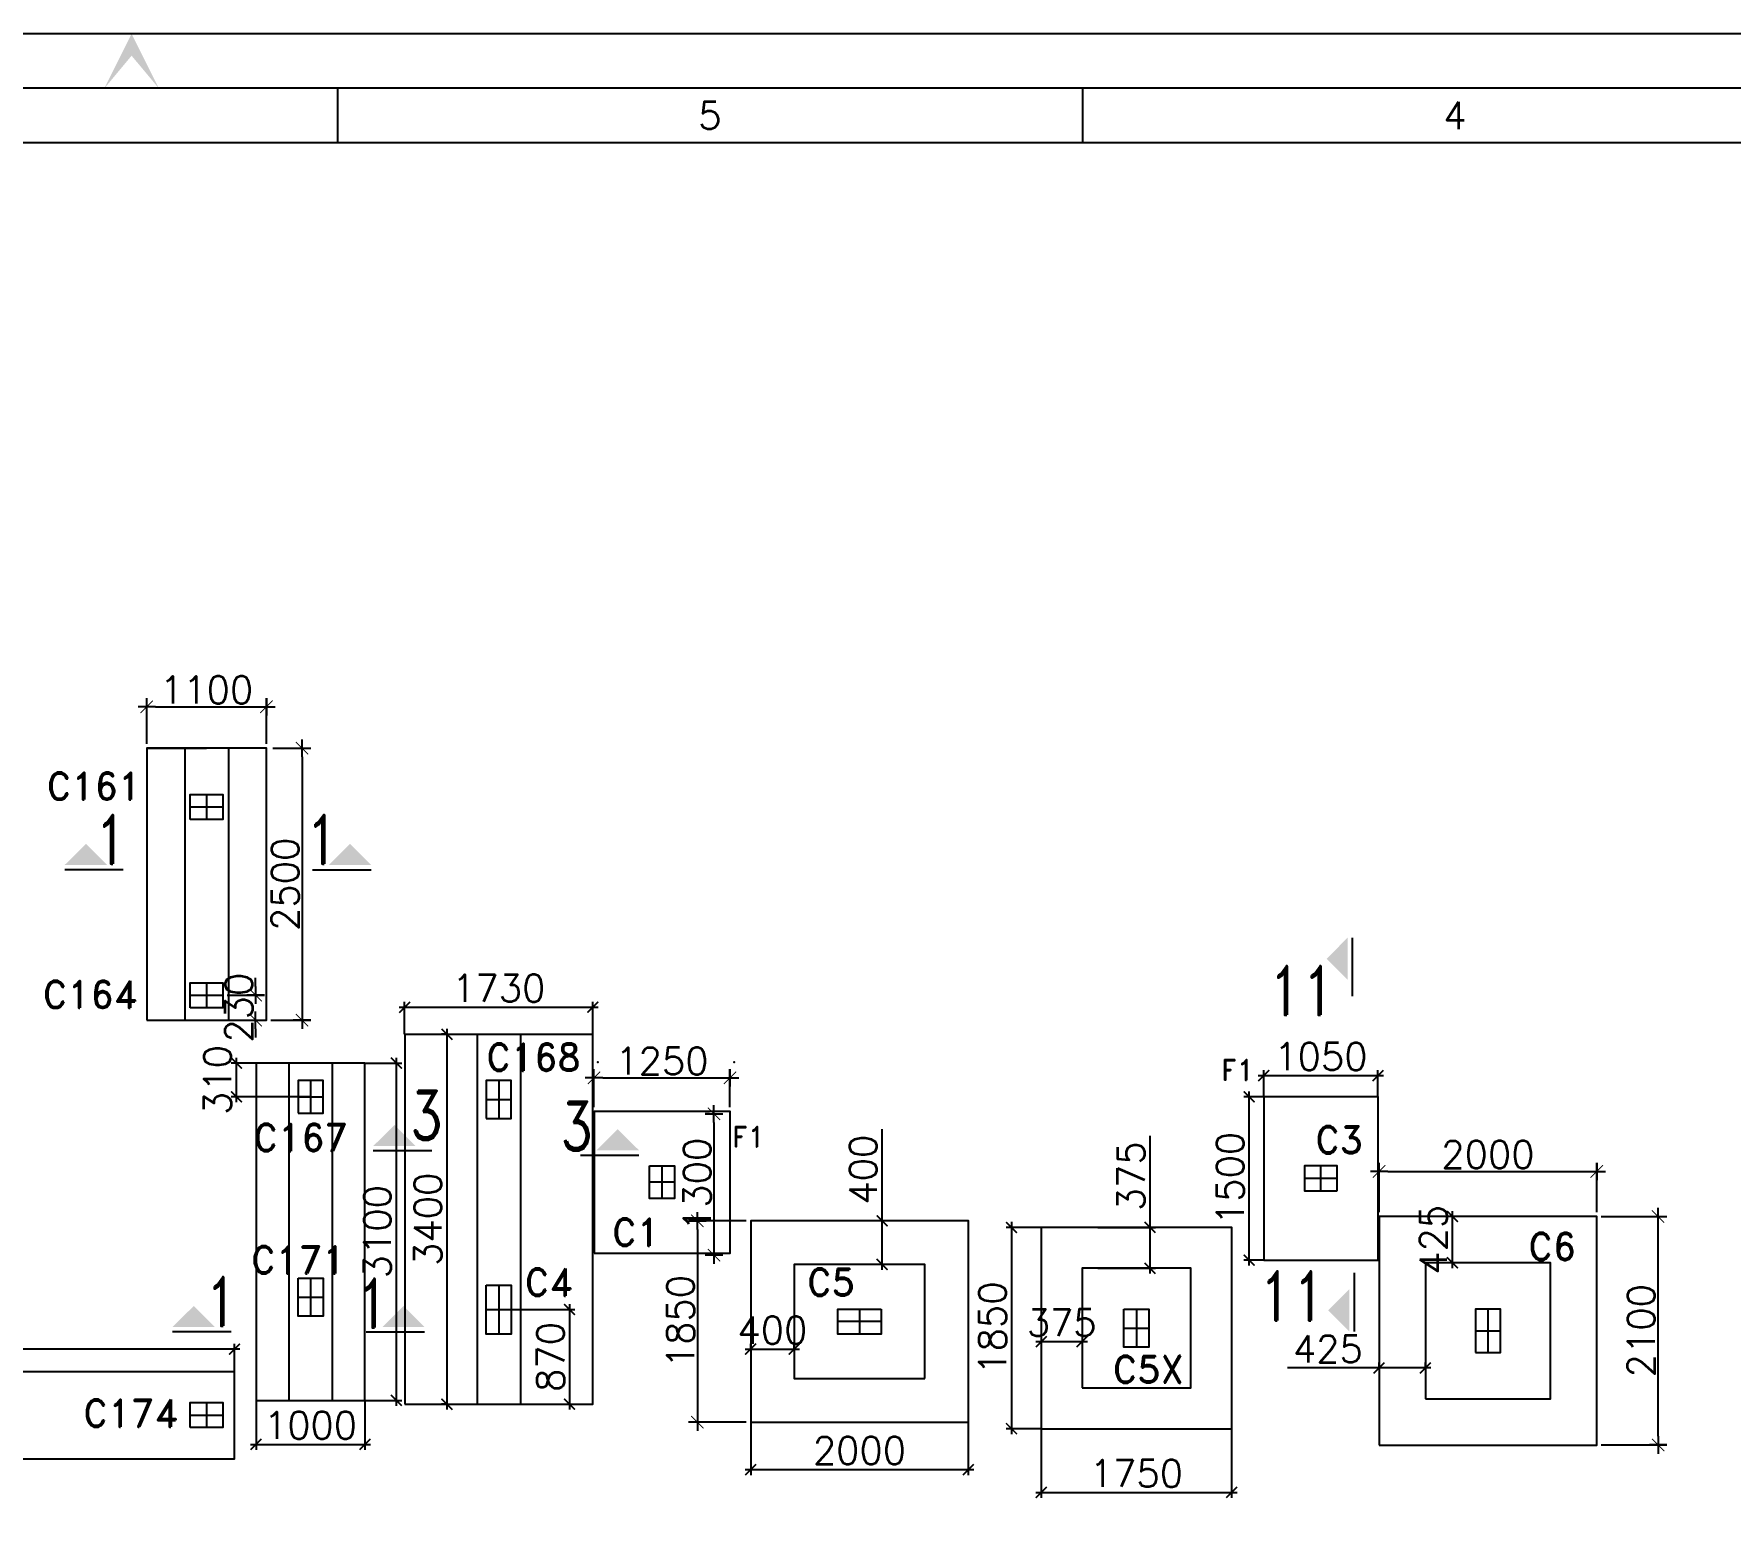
# Model space of a CAD drawing. Extents: x -135417 to 231627, y -456934 to -124458.
# Drawn here: x 48264 to 63851, y -350479 to -336937 of the extents above; entities that cross this region are included whole.
import ezdxf
from ezdxf.enums import TextEntityAlignment as Align

# ---------------------------------------------------------------- set-up
doc = ezdxf.new("R2010")
doc.units = 0
doc.header["$LTSCALE"] = 1000
doc.header["$MEASUREMENT"] = 0
doc.layers.get('0').update_dxf_attribs({"linetype": 'CONTINUOUS'})
doc.layers.get('DEFPOINTS').update_dxf_attribs({"linetype": 'CONTINUOUS'})
for name, color, linetype in [('BEAM', 4, 'CONTINUOUS'), ('COLU-1', 3, 'CONTINUOUS'), ('CON', 2, 'CONTINUOUS'), ('DIM', 9, 'CONTINUOUS'), ('ECPL', 5, 'CONTINUOUS'), ('FOOT', 4, 'CONTINUOUS'), ('PNA', 5, 'CONTINUOUS'), ('SECT', 6, 'CONTINUOUS'), ('TXT1', 2, 'CONTINUOUS')]:
    doc.layers.add(name, color=color, linetype=linetype)
doc.styles.add('DIM-ARIAL', font='ARIAL.TTF', dxfattribs={"width": 0.75})
doc.styles.add('ROMAND', font='romand.shx')
doc.styles.add('ROMANS', font='r.shx', dxfattribs={"height": 250})
doc.dimstyles.new('INT', dxfattribs={"dimtxt": 200, "dimasz": 80, "dimexe": 80, "dimexo": 40, "dimgap": 30, "dimtad": 1, "dimdec": 0, "dimzin": 0, "dimtxsty": 'ROMANS', "dimblk": 'DIMTICK', "dimblk1": 'DIMTICK', "dimblk2": 'DIMTICK', "dimsah": 1, "dimcen": -0.25, "dimclrd": 7, "dimclre": 7, "dimclrt": 4, "dimazin": 3, "dimtfac": 1, "dimtdec": 0, "dimtix": 1, "dimtofl": 0, "dimtmove": 0, "dimatfit": 3, "dimtolj": 1, "dimtzin": 0})
doc.dimstyles.new('NEW', dxfattribs={"dimtxt": 250, "dimasz": 100, "dimexe": 50, "dimexo": 0.03, "dimgap": 50, "dimtad": 1, "dimdec": 0, "dimrnd": 1e-05, "dimzin": 0, "dimtxsty": 'ROMANS', "dimblk": 'ARCHTICK', "dimblk1": 'ARCHTICK', "dimblk2": 'ARCHTICK', "dimsah": 1, "dimcen": 0, "dimdle": 50, "dimclrd": 7, "dimclre": 7, "dimclrt": 4, "dimazin": 3, "dimtfac": 1, "dimtdec": 0, "dimtofl": 0, "dimtmove": 0, "dimatfit": 3, "dimtolj": 1, "dimtzin": 0})

# ---------------------------------------------------------------- blocks, each defined once
blk = doc.blocks.new('FOLDER')
at = {"layer": 'PNA'}
for points in [[(-1250, 2500), (0, 0), (0, 1000)], [(1250, 2500), (0, 0), (0, 1000)]]:
    blk.add_solid(points, dxfattribs=at)
blk = doc.blocks.new('AMHSNA1')
at = {"flags": 128}
blk.add_lwpolyline([(-1016.57, 212.91), (-175.1, 212.91), (-175.1, 807.25), (-1016.57, 807.25)], close=True, dxfattribs=at)
at = {"layer": 'ECPL'}
for p, q in [((-527.38, 802.25), (-527.38, 797.25)), ((-458.92, 802.25), (-458.92, 797.25))]:
    blk.add_line(p, q, dxfattribs=at)
at = {"layer": 'ECPL', "color": 1}
for points in [[(-1011.57, 217.92), (-180.1, 217.92), (-180.1, 802.25), (-1011.57, 802.25)], [(-1006.57, 222.92), (-185.1, 222.92), (-185.1, 797.25), (-1006.57, 797.25)]]:
    blk.add_lwpolyline(points, close=True, dxfattribs=at)
at = {"layer": 'ECPL', "xscale": -0.002001131732215182, "yscale": 0.002001131732215182, "zscale": 0.002001131732215182, "rotation": 180}
blk.add_blockref('FOLDER', (-546.31, 807.25), dxfattribs=at)
at = {"layer": 'ECPL', "style": 'ROMANS'}
for s, p in [('5', (-493.16, 799.75)), ('4', (-424.7, 799.75))]:
    blk.add_text(s, height=2.5, dxfattribs=at).set_placement(p, align=Align.MIDDLE)
blk = doc.blocks.new('DIMTICK')
for p, q in [((-1, 0), (1, 0)), ((0, 1), (0, -1))]:
    blk.add_line(p, q)
at = {"color": 2, "const_width": 0.1}
blk.add_lwpolyline([(0.71, 0.71), (-0.71, -0.71)], dxfattribs=at)
blk = doc.blocks.new('*D173')
at = {"color": 7, "linetype": 'BYBLOCK'}
for p, q in [((54474, -346863), (54434, -346863)), ((54514, -346943), (54514, -348083)), ((54474, -348163), (54434, -348163))]:
    blk.add_line(p, q, dxfattribs=at)
at = {"layer": 'DEFPOINTS', "color": 0, "linetype": 'BYBLOCK'}
for p in [(54514, -346863), (54514, -348163), (54514, -348163)]:
    blk.add_point(p, dxfattribs=at)
at = {"color": 7, "linetype": 'BYBLOCK', "xscale": 80, "yscale": 80, "zscale": 80}
for p, rotation in [((54514, -346863), 90), ((54514, -348163), 270)]:
    blk.add_blockref('DIMTICK', p, dxfattribs=dict(at, rotation=rotation))
at = {"color": 4, "linetype": 'BYBLOCK', "insert": (54359, -347513), "char_height": 250, "attachment_point": 5, "rotation": 90, "style": 'ROMANS'}
blk.add_mtext('\\A1;1300', dxfattribs=at)
blk = doc.blocks.new('*D172')
at = {"color": 7, "linetype": 'BYBLOCK'}
for p, q in [((54811, -347848), (54281, -347848)), ((54361, -347928), (54361, -349618)), ((54811, -349698), (54281, -349698))]:
    blk.add_line(p, q, dxfattribs=at)
at = {"layer": 'DEFPOINTS', "color": 0, "linetype": 'BYBLOCK'}
for p in [(54851, -347848), (54361, -349698), (54851, -349698)]:
    blk.add_point(p, dxfattribs=at)
at = {"color": 7, "linetype": 'BYBLOCK', "xscale": 80, "yscale": 80, "zscale": 80}
for p, rotation in [((54361, -347848), 90), ((54361, -349698), 270)]:
    blk.add_blockref('DIMTICK', p, dxfattribs=dict(at, rotation=rotation))
at = {"color": 4, "linetype": 'BYBLOCK', "insert": (54206, -348773), "char_height": 250, "attachment_point": 5, "rotation": 90, "style": 'ROMANS'}
blk.add_mtext('\\A1;1850', dxfattribs=at)
blk = doc.blocks.new('*D166')
at = {"color": 7, "linetype": 'BYBLOCK'}
for p, q in [((53411, -346803), (53411, -346453)), ((54661, -346803), (54661, -346453)), ((53491, -346533), (54581, -346533))]:
    blk.add_line(p, q, dxfattribs=at)
at = {"layer": 'DEFPOINTS', "color": 0, "linetype": 'BYBLOCK'}
for p in [(54661, -346533), (53411, -346843), (54661, -346843)]:
    blk.add_point(p, dxfattribs=at)
at = {"color": 7, "linetype": 'BYBLOCK', "xscale": 80, "yscale": 80, "zscale": 80, "rotation": 180}
blk.add_blockref('DIMTICK', (53411, -346533), dxfattribs=at)
at = {"color": 7, "linetype": 'BYBLOCK', "xscale": 80, "yscale": 80, "zscale": 80}
blk.add_blockref('DIMTICK', (54661, -346533), dxfattribs=at)
at = {"color": 4, "linetype": 'BYBLOCK', "insert": (54036, -346378), "char_height": 250, "attachment_point": 5, "style": 'ROMANS'}
blk.add_mtext('\\A1;1250', dxfattribs=at)
blk = doc.blocks.new('*D176')
at = {"color": 7, "linetype": 'BYBLOCK'}
for p, q in [((62666, -347808), (63270, -347808)), ((63190, -349828), (63190, -347888)), ((62666, -349908), (63270, -349908))]:
    blk.add_line(p, q, dxfattribs=at)
at = {"layer": 'DEFPOINTS', "color": 0, "linetype": 'BYBLOCK'}
for p in [(62626, -347808), (63190, -347808), (62626, -349908)]:
    blk.add_point(p, dxfattribs=at)
at = {"color": 7, "linetype": 'BYBLOCK', "xscale": 80, "yscale": 80, "zscale": 80}
for p, rotation in [((63190, -347808), 90), ((63190, -349908), 270)]:
    blk.add_blockref('DIMTICK', p, dxfattribs=dict(at, rotation=rotation))
at = {"color": 4, "linetype": 'BYBLOCK', "insert": (63035, -348858), "char_height": 250, "attachment_point": 5, "rotation": 90, "style": 'ROMANS'}
blk.add_mtext('\\A1;2100', dxfattribs=at)
blk = doc.blocks.new('*D184')
at = {"color": 7, "linetype": 'BYBLOCK'}
for p, q in [((60626, -347768), (60626, -347313)), ((60706, -347393), (62546, -347393)), ((62626, -347768), (62626, -347313))]:
    blk.add_line(p, q, dxfattribs=at)
at = {"layer": 'DEFPOINTS', "color": 0, "linetype": 'BYBLOCK'}
for p in [(62626, -347393), (60626, -347808), (62626, -347808)]:
    blk.add_point(p, dxfattribs=at)
at = {"color": 7, "linetype": 'BYBLOCK', "xscale": 80, "yscale": 80, "zscale": 80, "rotation": 180}
blk.add_blockref('DIMTICK', (60626, -347393), dxfattribs=at)
at = {"color": 7, "linetype": 'BYBLOCK', "xscale": 80, "yscale": 80, "zscale": 80}
blk.add_blockref('DIMTICK', (62626, -347393), dxfattribs=at)
at = {"color": 4, "linetype": 'BYBLOCK', "insert": (61626, -347238), "char_height": 250, "attachment_point": 5, "style": 'ROMANS'}
blk.add_mtext('\\A1;2000', dxfattribs=at)
blk = doc.blocks.new('_ARCHTICK')
at = {"color": 0, "linetype": 'BYBLOCK', "const_width": 0.15}
blk.add_lwpolyline([(-0.5, -0.5), (0.5, 0.5)], dxfattribs=at)
blk = doc.blocks.new('*D165')
at = {"linetype": 'BYBLOCK'}
for p, q in [((49301, -343503), (49851, -343503)), ((50401, -343503), (49852, -343503))]:
    blk.add_line(p, q, dxfattribs=at)
at = {"layer": 'DEFPOINTS', "color": 0, "linetype": 'BYBLOCK'}
for p in [(49301, -343503), (50401, -343503), (50401, -343503)]:
    blk.add_point(p, dxfattribs=at)
at = {"linetype": 'BYBLOCK', "xscale": 0.05, "yscale": 0.05, "zscale": 0.05, "rotation": 180}
blk.add_blockref('_ARCHTICK', (49301, -343503), dxfattribs=at)
at = {"linetype": 'BYBLOCK', "xscale": 0.05, "yscale": 0.05, "zscale": 0.05}
blk.add_blockref('_ARCHTICK', (50401, -343503), dxfattribs=at)
at = {"color": 53, "linetype": 'BYBLOCK', "insert": (49851, -343503), "char_height": 0.17, "attachment_point": 5, "style": 'DIM-ARIAL'}
blk.add_mtext('\\A1;1100.000', dxfattribs=at)
blk = doc.blocks.new('*D164')
at = {"color": 7, "linetype": 'BYBLOCK'}
for p, q in [((49301, -343463), (49301, -343042)), ((50401, -343463), (50401, -343042)), ((49381, -343122), (50321, -343122))]:
    blk.add_line(p, q, dxfattribs=at)
at = {"layer": 'DEFPOINTS', "color": 0, "linetype": 'BYBLOCK'}
for p in [(50401, -343122), (49301, -343503), (50401, -343503)]:
    blk.add_point(p, dxfattribs=at)
at = {"color": 7, "linetype": 'BYBLOCK', "xscale": 80, "yscale": 80, "zscale": 80, "rotation": 180}
blk.add_blockref('DIMTICK', (49301, -343122), dxfattribs=at)
at = {"color": 7, "linetype": 'BYBLOCK', "xscale": 80, "yscale": 80, "zscale": 80}
blk.add_blockref('DIMTICK', (50401, -343122), dxfattribs=at)
at = {"color": 4, "linetype": 'BYBLOCK', "insert": (49851, -342967), "char_height": 250, "attachment_point": 5, "style": 'ROMANS'}
blk.add_mtext('\\A1;1100', dxfattribs=at)
blk = doc.blocks.new('*D163')
at = {"color": 7, "linetype": 'BYBLOCK'}
for p, q in [((50460, -343503), (50808, -343503)), ((50728, -343583), (50728, -345923)), ((50441, -346003), (50808, -346003))]:
    blk.add_line(p, q, dxfattribs=at)
at = {"layer": 'DEFPOINTS', "color": 0, "linetype": 'BYBLOCK'}
for p in [(50420, -343503), (50401, -346003), (50728, -346003)]:
    blk.add_point(p, dxfattribs=at)
at = {"color": 7, "linetype": 'BYBLOCK', "xscale": 80, "yscale": 80, "zscale": 80}
for p, rotation in [((50728, -343503), 90), ((50728, -346003), 270)]:
    blk.add_blockref('DIMTICK', p, dxfattribs=dict(at, rotation=rotation))
at = {"color": 4, "linetype": 'BYBLOCK', "insert": (50573, -344753), "char_height": 250, "attachment_point": 5, "rotation": 90, "style": 'ROMANS'}
blk.add_mtext('\\A1;2500', dxfattribs=at)
blk = doc.blocks.new('*D162')
at = {"color": 7, "linetype": 'BYBLOCK'}
for p, q in [((50302, -345693), (50302, -345613)), ((50041, -345773), (50382, -345773)), ((50041, -346003), (50382, -346003)), ((50302, -346083), (50302, -346163))]:
    blk.add_line(p, q, dxfattribs=at)
at = {"layer": 'DEFPOINTS', "color": 0, "linetype": 'BYBLOCK'}
for p in [(50001, -345773), (50001, -346003), (50302, -346003)]:
    blk.add_point(p, dxfattribs=at)
at = {"color": 7, "linetype": 'BYBLOCK', "xscale": 80, "yscale": 80, "zscale": 80}
for p, rotation in [((50302, -345773), 270), ((50302, -346003), 90)]:
    blk.add_blockref('DIMTICK', p, dxfattribs=dict(at, rotation=rotation))
at = {"color": 4, "linetype": 'BYBLOCK', "insert": (50147, -345888), "char_height": 250, "attachment_point": 5, "rotation": 90, "style": 'ROMANS'}
blk.add_mtext('\\A1;230', dxfattribs=at)
blk = doc.blocks.new('*D147')
at = {"color": 7, "linetype": 'BYBLOCK'}
for p, q in [((50306, -349498), (50306, -349952)), ((51306, -349498), (51306, -349952)), ((50256, -349902), (51356, -349902))]:
    blk.add_line(p, q, dxfattribs=at)
at = {"layer": 'DEFPOINTS', "color": 0, "linetype": 'BYBLOCK'}
for p in [(50306, -349498), (51306, -349498), (51306, -349902)]:
    blk.add_point(p, dxfattribs=at)
at = {"color": 7, "linetype": 'BYBLOCK', "xscale": 100, "yscale": 100, "zscale": 100, "rotation": 180}
blk.add_blockref('_ARCHTICK', (50306, -349902), dxfattribs=at)
at = {"color": 7, "linetype": 'BYBLOCK', "xscale": 100, "yscale": 100, "zscale": 100}
blk.add_blockref('_ARCHTICK', (51306, -349902), dxfattribs=at)
at = {"color": 4, "linetype": 'BYBLOCK', "insert": (50806, -349727), "char_height": 250, "attachment_point": 5, "style": 'ROMANS'}
blk.add_mtext('\\A1;1000', dxfattribs=at)
blk = doc.blocks.new('*D160')
at = {"color": 7, "linetype": 'BYBLOCK'}
for p, q in [((51306, -346398), (51645, -346398)), ((51595, -349548), (51595, -346348)), ((51306, -349498), (51645, -349498))]:
    blk.add_line(p, q, dxfattribs=at)
at = {"layer": 'DEFPOINTS', "color": 0, "linetype": 'BYBLOCK'}
for p in [(51306, -346398), (51595, -346398), (51306, -349498)]:
    blk.add_point(p, dxfattribs=at)
at = {"color": 7, "linetype": 'BYBLOCK', "xscale": 100, "yscale": 100, "zscale": 100}
for p, rotation in [((51595, -346398), 90), ((51595, -349498), 270)]:
    blk.add_blockref('_ARCHTICK', p, dxfattribs=dict(at, rotation=rotation))
at = {"color": 4, "linetype": 'BYBLOCK', "insert": (51420, -347948), "char_height": 250, "attachment_point": 5, "rotation": 90, "style": 'ROMANS'}
blk.add_mtext('\\A1;3100', dxfattribs=at)
blk = doc.blocks.new('*D116')
at = {"color": 7, "linetype": 'BYBLOCK'}
for p, q in [((43608, -349234), (43608, -348978)), ((50108, -349234), (50108, -348978)), ((50158, -349028), (43558, -349028))]:
    blk.add_line(p, q, dxfattribs=at)
at = {"layer": 'DEFPOINTS', "color": 0, "linetype": 'BYBLOCK'}
for p in [(43608, -349028), (43608, -349234), (50108, -349234)]:
    blk.add_point(p, dxfattribs=at)
at = {"color": 7, "linetype": 'BYBLOCK', "xscale": 100, "yscale": 100, "zscale": 100, "rotation": 180}
blk.add_blockref('_ARCHTICK', (43608, -349028), dxfattribs=at)
at = {"color": 7, "linetype": 'BYBLOCK', "xscale": 100, "yscale": 100, "zscale": 100}
blk.add_blockref('_ARCHTICK', (50108, -349028), dxfattribs=at)
at = {"color": 4, "linetype": 'BYBLOCK', "insert": (46858, -348853), "char_height": 250, "attachment_point": 5, "style": 'ROMANS'}
blk.add_mtext('\\A1;6500', dxfattribs=at)
blk = doc.blocks.new('*D161')
at = {"color": 7, "linetype": 'BYBLOCK'}
for p, q in [((50806, -346398), (50076, -346398)), ((50126, -346758), (50126, -346348)), ((50806, -346708), (50076, -346708))]:
    blk.add_line(p, q, dxfattribs=at)
at = {"layer": 'DEFPOINTS', "color": 0, "linetype": 'BYBLOCK'}
for p in [(50126, -346398), (50806, -346398), (50806, -346708)]:
    blk.add_point(p, dxfattribs=at)
at = {"color": 7, "linetype": 'BYBLOCK', "xscale": 100, "yscale": 100, "zscale": 100}
for p, rotation in [((50126, -346398), 90), ((50126, -346708), 270)]:
    blk.add_blockref('_ARCHTICK', p, dxfattribs=dict(at, rotation=rotation))
at = {"color": 4, "linetype": 'BYBLOCK', "insert": (49951, -346553), "char_height": 250, "attachment_point": 5, "rotation": 90, "style": 'ROMANS'}
blk.add_mtext('\\A1;310', dxfattribs=at)
blk = doc.blocks.new('*D169')
at = {"color": 7, "linetype": 'BYBLOCK'}
for p, q in [((51671, -346133), (51671, -345834)), ((53401, -346133), (53401, -345834)), ((51621, -345884), (53451, -345884))]:
    blk.add_line(p, q, dxfattribs=at)
at = {"layer": 'DEFPOINTS', "color": 0, "linetype": 'BYBLOCK'}
for p in [(53401, -345884), (51671, -346133), (53401, -346133)]:
    blk.add_point(p, dxfattribs=at)
at = {"color": 7, "linetype": 'BYBLOCK', "xscale": 100, "yscale": 100, "zscale": 100, "rotation": 180}
blk.add_blockref('_ARCHTICK', (51671, -345884), dxfattribs=at)
at = {"color": 7, "linetype": 'BYBLOCK', "xscale": 100, "yscale": 100, "zscale": 100}
blk.add_blockref('_ARCHTICK', (53401, -345884), dxfattribs=at)
at = {"color": 4, "linetype": 'BYBLOCK', "insert": (52536, -345709), "char_height": 250, "attachment_point": 5, "style": 'ROMANS'}
blk.add_mtext('\\A1;1730', dxfattribs=at)
blk = doc.blocks.new('*D168')
at = {"color": 7, "linetype": 'BYBLOCK'}
for p, q in [((52060, -346133), (52010, -346133)), ((52060, -346083), (52060, -349583)), ((52060, -349533), (52010, -349533))]:
    blk.add_line(p, q, dxfattribs=at)
at = {"layer": 'DEFPOINTS', "color": 0, "linetype": 'BYBLOCK'}
for p in [(52060, -346133), (52060, -349533), (52060, -349533)]:
    blk.add_point(p, dxfattribs=at)
at = {"color": 7, "linetype": 'BYBLOCK', "xscale": 100, "yscale": 100, "zscale": 100}
for p, rotation in [((52060, -346133), 90), ((52060, -349533), 270)]:
    blk.add_blockref('_ARCHTICK', p, dxfattribs=dict(at, rotation=rotation))
at = {"color": 4, "linetype": 'BYBLOCK', "insert": (51885, -347833), "char_height": 250, "attachment_point": 5, "rotation": 90, "style": 'ROMANS'}
blk.add_mtext('\\A1;3400', dxfattribs=at)
blk = doc.blocks.new('*D167')
at = {"color": 7, "linetype": 'BYBLOCK'}
for p, q in [((52651, -348663), (53236, -348663)), ((53186, -348613), (53186, -349583)), ((52651, -349533), (53236, -349533))]:
    blk.add_line(p, q, dxfattribs=at)
at = {"layer": 'DEFPOINTS', "color": 0, "linetype": 'BYBLOCK'}
for p in [(52651, -348663), (52651, -349533), (53186, -349533)]:
    blk.add_point(p, dxfattribs=at)
at = {"color": 7, "linetype": 'BYBLOCK', "xscale": 100, "yscale": 100, "zscale": 100}
for p, rotation in [((53186, -348663), 90), ((53186, -349533), 270)]:
    blk.add_blockref('_ARCHTICK', p, dxfattribs=dict(at, rotation=rotation))
at = {"color": 4, "linetype": 'BYBLOCK', "insert": (53011, -349098), "char_height": 250, "attachment_point": 5, "rotation": 90, "style": 'ROMANS'}
blk.add_mtext('\\A1;870', dxfattribs=at)
blk = doc.blocks.new('*D188')
at = {"color": 7, "linetype": 'BYBLOCK'}
for p, q in [((58521, -347908), (58521, -347065)), ((58042, -347908), (58571, -347908)), ((58521, -348333), (58521, -347908)), ((58042, -348283), (58571, -348283))]:
    blk.add_line(p, q, dxfattribs=at)
at = {"layer": 'DEFPOINTS', "color": 0, "linetype": 'BYBLOCK'}
for p in [(58042, -347908), (58042, -348283), (58521, -348283)]:
    blk.add_point(p, dxfattribs=at)
at = {"color": 7, "linetype": 'BYBLOCK', "xscale": 100, "yscale": 100, "zscale": 100}
for p, rotation in [((58521, -347908), 90), ((58521, -348283), 270)]:
    blk.add_blockref('_ARCHTICK', p, dxfattribs=dict(at, rotation=rotation))
at = {"color": 4, "linetype": 'BYBLOCK', "insert": (58346, -347437), "char_height": 250, "attachment_point": 5, "rotation": 90, "style": 'ROMANS'}
blk.add_mtext('\\A1;375', dxfattribs=at)
blk = doc.blocks.new('*D187')
at = {"color": 7, "linetype": 'BYBLOCK'}
for p, q in [((57521, -348833), (57521, -349008)), ((57896, -348833), (57896, -349008)), ((57471, -348958), (57946, -348958))]:
    blk.add_line(p, q, dxfattribs=at)
at = {"layer": 'DEFPOINTS', "color": 0, "linetype": 'BYBLOCK'}
for p in [(57521, -348833), (57896, -348833), (57896, -348958)]:
    blk.add_point(p, dxfattribs=at)
at = {"color": 7, "linetype": 'BYBLOCK', "xscale": 100, "yscale": 100, "zscale": 100, "rotation": 180}
blk.add_blockref('_ARCHTICK', (57521, -348958), dxfattribs=at)
at = {"color": 7, "linetype": 'BYBLOCK', "xscale": 100, "yscale": 100, "zscale": 100}
blk.add_blockref('_ARCHTICK', (57896, -348958), dxfattribs=at)
at = {"color": 4, "linetype": 'BYBLOCK', "insert": (57709, -348783), "char_height": 250, "attachment_point": 5, "style": 'ROMANS'}
blk.add_mtext('\\A1;375', dxfattribs=at)
blk = doc.blocks.new('*D175')
at = {"color": 7, "linetype": 'BYBLOCK'}
for p, q in [((57521, -349758), (57521, -350394)), ((59271, -349758), (59271, -350394)), ((57471, -350344), (59321, -350344))]:
    blk.add_line(p, q, dxfattribs=at)
at = {"layer": 'DEFPOINTS', "color": 0, "linetype": 'BYBLOCK'}
for p in [(57521, -349758), (59271, -349758), (59271, -350344)]:
    blk.add_point(p, dxfattribs=at)
at = {"color": 7, "linetype": 'BYBLOCK', "xscale": 100, "yscale": 100, "zscale": 100, "rotation": 180}
blk.add_blockref('_ARCHTICK', (57521, -350344), dxfattribs=at)
at = {"color": 7, "linetype": 'BYBLOCK', "xscale": 100, "yscale": 100, "zscale": 100}
blk.add_blockref('_ARCHTICK', (59271, -350344), dxfattribs=at)
at = {"color": 4, "linetype": 'BYBLOCK', "insert": (58396, -350169), "char_height": 250, "attachment_point": 5, "style": 'ROMANS'}
blk.add_mtext('\\A1;1750', dxfattribs=at)
blk = doc.blocks.new('*D186')
at = {"color": 7, "linetype": 'BYBLOCK'}
for p, q in [((57248, -347858), (57248, -349808)), ((57521, -347908), (57198, -347908)), ((57521, -349758), (57198, -349758))]:
    blk.add_line(p, q, dxfattribs=at)
at = {"layer": 'DEFPOINTS', "color": 0, "linetype": 'BYBLOCK'}
for p in [(57521, -347908), (57248, -349758), (57521, -349758)]:
    blk.add_point(p, dxfattribs=at)
at = {"color": 7, "linetype": 'BYBLOCK', "xscale": 100, "yscale": 100, "zscale": 100}
for p, rotation in [((57248, -347908), 90), ((57248, -349758), 270)]:
    blk.add_blockref('_ARCHTICK', p, dxfattribs=dict(at, rotation=rotation))
at = {"color": 4, "linetype": 'BYBLOCK', "insert": (57073, -348833), "char_height": 250, "attachment_point": 5, "rotation": 90, "style": 'ROMANS'}
blk.add_mtext('\\A1;1850', dxfattribs=at)
blk = doc.blocks.new('*D114')
at = {"color": 7, "linetype": 'BYBLOCK'}
for p, q in [((54851, -349698), (54851, -350184)), ((56851, -349698), (56851, -350184)), ((54801, -350134), (56901, -350134))]:
    blk.add_line(p, q, dxfattribs=at)
at = {"layer": 'DEFPOINTS', "color": 0, "linetype": 'BYBLOCK'}
for p in [(54851, -349698), (56851, -349698), (56851, -350134)]:
    blk.add_point(p, dxfattribs=at)
at = {"color": 7, "linetype": 'BYBLOCK', "xscale": 100, "yscale": 100, "zscale": 100, "rotation": 180}
blk.add_blockref('_ARCHTICK', (54851, -350134), dxfattribs=at)
at = {"color": 7, "linetype": 'BYBLOCK', "xscale": 100, "yscale": 100, "zscale": 100}
blk.add_blockref('_ARCHTICK', (56851, -350134), dxfattribs=at)
at = {"color": 4, "linetype": 'BYBLOCK', "insert": (55851, -349959), "char_height": 250, "attachment_point": 5, "style": 'ROMANS'}
blk.add_mtext('\\A1;2000', dxfattribs=at)
blk = doc.blocks.new('*D171')
at = {"color": 7, "linetype": 'BYBLOCK'}
for p, q in [((56059, -347848), (56059, -347005)), ((56109, -347848), (56009, -347848)), ((56059, -348298), (56059, -347848)), ((56109, -348248), (56009, -348248))]:
    blk.add_line(p, q, dxfattribs=at)
at = {"layer": 'DEFPOINTS', "color": 0, "linetype": 'BYBLOCK'}
for p in [(56109, -347848), (56059, -348248), (56109, -348248)]:
    blk.add_point(p, dxfattribs=at)
at = {"color": 7, "linetype": 'BYBLOCK', "xscale": 100, "yscale": 100, "zscale": 100}
for p, rotation in [((56059, -347848), 90), ((56059, -348248), 270)]:
    blk.add_blockref('_ARCHTICK', p, dxfattribs=dict(at, rotation=rotation))
at = {"color": 4, "linetype": 'BYBLOCK', "insert": (55884, -347377), "char_height": 250, "attachment_point": 5, "rotation": 90, "style": 'ROMANS'}
blk.add_mtext('\\A1;400', dxfattribs=at)
blk = doc.blocks.new('*D170')
at = {"color": 7, "linetype": 'BYBLOCK'}
for p, q in [((54851, -349027), (54851, -348977)), ((55251, -349027), (55251, -348977)), ((54801, -349027), (55301, -349027))]:
    blk.add_line(p, q, dxfattribs=at)
at = {"layer": 'DEFPOINTS', "color": 0, "linetype": 'BYBLOCK'}
for p in [(54851, -349027), (55251, -349027), (55251, -349027)]:
    blk.add_point(p, dxfattribs=at)
at = {"color": 7, "linetype": 'BYBLOCK', "xscale": 100, "yscale": 100, "zscale": 100, "rotation": 180}
blk.add_blockref('_ARCHTICK', (54851, -349027), dxfattribs=at)
at = {"color": 7, "linetype": 'BYBLOCK', "xscale": 100, "yscale": 100, "zscale": 100}
blk.add_blockref('_ARCHTICK', (55251, -349027), dxfattribs=at)
at = {"color": 4, "linetype": 'BYBLOCK', "insert": (55051, -348852), "char_height": 250, "attachment_point": 5, "style": 'ROMANS'}
blk.add_mtext('\\A1;400', dxfattribs=at)
blk = doc.blocks.new('*D191')
at = {"color": 7, "linetype": 'BYBLOCK'}
for p, q in [((60626, -349200), (60626, -349150)), ((61051, -349200), (61051, -349150)), ((60626, -349200), (59784, -349200)), ((61101, -349200), (60626, -349200))]:
    blk.add_line(p, q, dxfattribs=at)
at = {"layer": 'DEFPOINTS', "color": 0, "linetype": 'BYBLOCK'}
for p in [(60626, -349200), (60626, -349200), (61051, -349200)]:
    blk.add_point(p, dxfattribs=at)
at = {"color": 7, "linetype": 'BYBLOCK', "xscale": 100, "yscale": 100, "zscale": 100, "rotation": 180}
blk.add_blockref('_ARCHTICK', (60626, -349200), dxfattribs=at)
at = {"color": 7, "linetype": 'BYBLOCK', "xscale": 100, "yscale": 100, "zscale": 100}
blk.add_blockref('_ARCHTICK', (61051, -349200), dxfattribs=at)
at = {"color": 4, "linetype": 'BYBLOCK', "insert": (60155, -349025), "char_height": 250, "attachment_point": 5, "style": 'ROMANS'}
blk.add_mtext('\\A1;425', dxfattribs=at)
blk = doc.blocks.new('*D190')
at = {"color": 7, "linetype": 'BYBLOCK'}
for p, q in [((61300, -347808), (61250, -347808)), ((61300, -348283), (61300, -347758)), ((61300, -348233), (61250, -348233))]:
    blk.add_line(p, q, dxfattribs=at)
at = {"layer": 'DEFPOINTS', "color": 0, "linetype": 'BYBLOCK'}
for p in [(61300, -347808), (61300, -347808), (61300, -348233)]:
    blk.add_point(p, dxfattribs=at)
at = {"color": 7, "linetype": 'BYBLOCK', "xscale": 100, "yscale": 100, "zscale": 100}
for p, rotation in [((61300, -347808), 90), ((61300, -348233), 270)]:
    blk.add_blockref('_ARCHTICK', p, dxfattribs=dict(at, rotation=rotation))
at = {"color": 4, "linetype": 'BYBLOCK', "insert": (61125, -348021), "char_height": 250, "attachment_point": 5, "rotation": 90, "style": 'ROMANS'}
blk.add_mtext('\\A1;425', dxfattribs=at)
blk = doc.blocks.new('*D189')
at = {"color": 7, "linetype": 'BYBLOCK'}
for p, q in [((59566, -346708), (59566, -346462)), ((60616, -346708), (60616, -346462)), ((59516, -346512), (60666, -346512))]:
    blk.add_line(p, q, dxfattribs=at)
at = {"layer": 'DEFPOINTS', "color": 0, "linetype": 'BYBLOCK'}
for p in [(60616, -346512), (59566, -346708), (60616, -346708)]:
    blk.add_point(p, dxfattribs=at)
at = {"color": 7, "linetype": 'BYBLOCK', "xscale": 100, "yscale": 100, "zscale": 100, "rotation": 180}
blk.add_blockref('_ARCHTICK', (59566, -346512), dxfattribs=at)
at = {"color": 7, "linetype": 'BYBLOCK', "xscale": 100, "yscale": 100, "zscale": 100}
blk.add_blockref('_ARCHTICK', (60616, -346512), dxfattribs=at)
at = {"color": 4, "linetype": 'BYBLOCK', "insert": (60091, -346337), "char_height": 250, "attachment_point": 5, "style": 'ROMANS'}
blk.add_mtext('\\A1;1050', dxfattribs=at)
blk = doc.blocks.new('*D185')
at = {"color": 7, "linetype": 'BYBLOCK'}
for p, q in [((59432, -348258), (59432, -346658)), ((59566, -346708), (59382, -346708)), ((59566, -348208), (59382, -348208))]:
    blk.add_line(p, q, dxfattribs=at)
at = {"layer": 'DEFPOINTS', "color": 0, "linetype": 'BYBLOCK'}
for p in [(59432, -346708), (59566, -346708), (59566, -348208)]:
    blk.add_point(p, dxfattribs=at)
at = {"color": 7, "linetype": 'BYBLOCK', "xscale": 100, "yscale": 100, "zscale": 100}
for p, rotation in [((59432, -346708), 90), ((59432, -348208), 270)]:
    blk.add_blockref('_ARCHTICK', p, dxfattribs=dict(at, rotation=rotation))
at = {"color": 4, "linetype": 'BYBLOCK', "insert": (59257, -347458), "char_height": 250, "attachment_point": 5, "rotation": 90, "style": 'ROMANS'}
blk.add_mtext('\\A1;1500', dxfattribs=at)

msp = doc.modelspace()

# ---------------------------------------------------------------- linework, layer by layer
at = {"layer": 'BEAM'}
for p, q in [((49301.385, -345658.1475), (49301.385, -346003.1475)), ((50306.385, -348448.1475), (50306.385, -349498.1475)), ((50306.385, -349498.1475), (50921.385, -349498.1475))]:
    msp.add_line(p, q, dxfattribs=at)
for points in [[(56851.385, -349698.1475), (56851.385, -347848.1475), (54851.385, -347848.1475), (54851.385, -349698.1475)], [(56451.385, -349298.1475), (56451.385, -348248.1475), (55251.385, -348248.1475), (55251.385, -349298.1475)]]:
    msp.add_lwpolyline(points, close=True, dxfattribs=at)
at = {"layer": 'COLU-1'}
for points in [[(49701.385, -344158.1475), (49701.385, -343928.1475), (50001.385, -343928.1475), (50001.385, -344158.1475), (49701.385, -344158.1475)], [(49701.385, -345888.1475), (49701.385, -345658.1475), (50001.385, -345658.1475), (50001.385, -345888.1475), (49701.385, -345888.1475)], [(50691.385, -346858.1475), (50921.385, -346858.1475), (50921.385, -346558.1475), (50691.385, -346558.1475), (50691.385, -346858.1475)], [(52421.385, -346908.1475), (52651.385, -346908.1475), (52651.385, -346558.1475), (52421.385, -346558.1475), (52421.385, -346908.1475)], [(53921.385, -347343.1475), (54151.385, -347343.1475), (54151.385, -347643.1475), (53921.385, -347643.1475), (53921.385, -347343.1475)], [(60241.385, -347573.1475), (60241.385, -347343.1475), (59941.385, -347343.1475), (59941.385, -347573.1475), (60241.385, -347573.1475)], [(50691.385, -348373.1475), (50921.385, -348373.1475), (50921.385, -348723.1475), (50691.385, -348723.1475), (50691.385, -348373.1475)], [(52421.385, -348438.1475), (52651.385, -348438.1475), (52651.385, -348888.1475), (52421.385, -348888.1475), (52421.385, -348438.1475)], [(56051.385, -348658.1475), (56051.385, -348888.1475), (55651.385, -348888.1475), (55651.385, -348658.1475), (56051.385, -348658.1475)], [(58281.385, -348658.1475), (58511.385, -348658.1475), (58511.385, -349008.1475), (58281.385, -349008.1475), (58281.385, -348658.1475)], [(61511.385, -349058.1475), (61741.385, -349058.1475), (61741.385, -348658.1475), (61511.385, -348658.1475), (61511.385, -349058.1475)], [(49701.385, -349748.1475), (49701.385, -349518.1475), (50001.385, -349518.1475), (50001.385, -349748.1475), (49701.385, -349748.1475)]]:
    msp.add_lwpolyline(points, dxfattribs=at)
for p in [(53447.8493, -346387.9497), (54697.8493, -346387.9497)]:
    msp.add_point(p, dxfattribs=at)
at = {"layer": 'ECPL'}
for p, q in [((49851.385, -343928.1475), (49851.385, -344158.1475)), ((49701.385, -344043.1475), (50001.385, -344043.1475)), ((49851.385, -345658.1475), (49851.385, -345888.1475)), ((49701.385, -345773.1475), (50001.385, -345773.1475)), ((50806.385, -346558.1475), (50806.385, -346858.1475)), ((52536.385, -346558.1475), (52536.385, -346908.1475)), ((50691.385, -346708.1475), (50921.385, -346708.1475)), ((52421.385, -346733.1475), (52651.385, -346733.1475)), ((54036.385, -347643.1475), (54036.385, -347343.1475)), ((60091.385, -347573.1475), (60091.385, -347343.1475)), ((54151.385, -347493.1475), (53921.385, -347493.1475)), ((60241.385, -347458.1475), (59941.385, -347458.1475)), ((50806.385, -348373.1475), (50806.385, -348723.1475)), ((52536.385, -348438.1475), (52536.385, -348888.1475)), ((50691.385, -348548.1475), (50921.385, -348548.1475)), ((52421.385, -348663.1475), (52651.385, -348663.1475)), ((55851.385, -348658.1475), (55851.385, -348888.1475)), ((58396.385, -348658.1475), (58396.385, -349008.1475)), ((61626.385, -348658.1475), (61626.385, -349058.1475)), ((56051.385, -348773.1475), (55651.385, -348773.1475)), ((58281.385, -348833.1475), (58511.385, -348833.1475)), ((61511.385, -348858.1475), (61741.385, -348858.1475)), ((49851.385, -349518.1475), (49851.385, -349748.1475)), ((49701.385, -349633.1475), (50001.385, -349633.1475))]:
    msp.add_line(p, q, dxfattribs=at)
at = {"layer": 'FOOT'}
for p, q in [((49651.385, -343503.1475), (49651.385, -346003.1475)), ((50051.385, -343503.1475), (50051.385, -346003.1475)), ((52336.385, -346133.1475), (52336.385, -349533.1475)), ((52736.385, -346133.1475), (52736.385, -349533.1475)), ((50606.385, -346398.1475), (50606.385, -349498.1475)), ((51006.385, -346398.1475), (51006.385, -349498.1475))]:
    msp.add_line(p, q, dxfattribs=at)
for points in [[(49301.385, -346003.1475), (50401.385, -346003.1475), (50401.385, -343503.1475), (49301.385, -343503.1475)], [(51671.385, -349533.1475), (53401.385, -349533.1475), (53401.385, -346133.1475), (51671.385, -346133.1475)], [(50306.385, -349498.1475), (51306.385, -349498.1475), (51306.385, -346398.1475), (50306.385, -346398.1475)], [(59566.385, -348208.1475), (60616.385, -348208.1475), (60616.385, -346708.1475), (59566.385, -346708.1475)], [(53411.385, -348143.1475), (54661.385, -348143.1475), (54661.385, -346843.1475), (53411.385, -346843.1475)], [(60626.385, -349908.1475), (62626.385, -349908.1475), (62626.385, -347808.1475), (60626.385, -347808.1475)], [(57521.385, -349758.1475), (59271.385, -349758.1475), (59271.385, -347908.1475), (57521.385, -347908.1475)], [(57896.385, -349383.1475), (58896.385, -349383.1475), (58896.385, -348283.1475), (57896.385, -348283.1475)], [(61051.385, -349483.1475), (62201.385, -349483.1475), (62201.385, -348233.1475), (61051.385, -348233.1475)], [(43608.385, -350034.4037), (50108.385, -350034.4037), (50108.385, -349234.4037), (43608.385, -349234.4037)]]:
    msp.add_lwpolyline(points, close=True, dxfattribs=at)
at = {"layer": 'SECT'}
for p, q in [((49085.2876, -344619.4725), (48548.0873, -344619.4725)), ((50825.4935, -344619.4725), (51362.6938, -344619.4725)), ((60380.8787, -345781.915), (60380.8787, -345244.7146)), ((51920.1499, -347204.1276), (51382.9496, -347204.1276)), ((53286.6038, -347242.5901), (53823.8041, -347242.5901)), ((60395.5184, -348326.2371), (60395.5184, -348863.4375)), ((50075.4934, -348867.8988), (49538.2931, -348867.8988)), ((51317.5569, -348867.8988), (51854.7573, -348867.8988))]:
    msp.add_line(p, q, dxfattribs=at)
for points in [[(48935.4299, -344575.1247), (48548.0873, -344575.1247), (48742.3132, -344382.008)], [(50975.3512, -344575.1247), (51362.6938, -344575.1247), (51168.4679, -344382.008)], [(60336.5309, -345632.0573), (60336.5309, -345244.7146), (60143.4141, -345438.9405)], [(51770.2923, -347159.7798), (51382.9496, -347159.7798), (51577.1755, -346966.6631)], [(53436.4615, -347198.2422), (53823.8041, -347198.2422), (53629.5782, -347005.1255)], [(60351.1706, -348476.0948), (60351.1706, -348863.4375), (60158.0538, -348669.2115)], [(49925.6357, -348823.551), (49538.2931, -348823.551), (49732.519, -348630.4342)], [(51467.4146, -348823.551), (51854.7573, -348823.551), (51660.5314, -348630.4342)]]:
    msp.add_solid(points, dxfattribs=at)

# ---------------------------------------------------------------- block references
at = {"xscale": 100, "yscale": 100, "zscale": 100}
msp.add_blockref('AMHSNA1', (103792.9673, -417661.6697), dxfattribs=at)

# ---------------------------------------------------------------- texts
at = {"layer": 'CON', "style": 'ROMAND'}
for s, height, p in [('C161', 250, (48382.7519, -343975.5754)), ('C164', 250, (48344.8438, -345890.734)), ('C168', 250, (52421.7634, -346468.1185)), ('F1', 187.5, (59173.2316, -346553.2623)), ('C167', 250, (50281.2887, -347206.7662)), ('F1', 187.5, (54678.8214, -347167.4929)), ('C3', 250, (60039.0518, -347227.029)), ('C1', 250, (53577.795, -348077.4042)), ('C6', 250, (61996.5454, -348209.0316)), ('C171', 250, (50259.7879, -348330.828)), ('C4', 250, (52775.0863, -348537.1122)), ('C5', 250, (55369.2173, -348536.5046)), ('C5X', 250, (58178.2894, -349337.8021)), ('C174', 250, (48717.443, -349739.8821))]:
    msp.add_text(s, height=height, dxfattribs=at).set_placement(p)
at = {"layer": 'TXT1', "color": 2, "style": 'ROMAND', "width": 0.8}
for s, height, p in [('1', 449.6611, (48973.1486, -344340.3092)), ('1', 449.6611, (50914.9004, -344340.3092)), ('11', 449.66108, (59916.8615, -345730.0803)), ('3', 449.6611, (51872.8462, -346878.2594)), ('3', 449.6611, (53254.0987, -346977.4244)), ('1', 449.6611, (49987.0639, -348588.853)), ('11', 449.66108, (59829.0253, -348537.3154)), ('1', 449.6611, (51378.3492, -348604.4351))]:
    msp.add_text(s, height=height, dxfattribs=at).set_placement(p, align=Align.MIDDLE)

# ---------------------------------------------------------------- dimensions: what is measured, and where the dimension line sits
at = {"layer": 'BEAM'}
dim = msp.add_linear_dim(base=(50401.385, -343503.1475), p1=(49301.385, -343503.1475), p2=(50401.385, -343503.1475), dimstyle='INT', override={"dimtxt": 0.17, "dimasz": 0.05, "dimexe": 0.03, "dimexo": 0.03, "dimgap": 0.05, "dimtad": 0, "dimdec": 3, "dimrnd": 1e-05, "dimtxsty": 'DIM-ARIAL', "dimblk": 'ARCHTICK', "dimsah": 0, "dimcen": 0, "dimdle": 0.07, "dimclrd": 256, "dimclre": 256, "dimclrt": 53, "dimtdec": 3, "dimtix": 0}, dxfattribs=at)
dim.commit()
dim.dimension.update_dxf_attribs({"geometry": '*D165', "text_midpoint": (49851.385, -343503.1475)})
for base, p1, p2, angle, dimstyle, picture, middle in [((51595.1916, -346398.1475), (51306.385, -349498.1775), (51306.385, -346398.1475), 90, 'NEW', '*D160', (51420.1916, -347948.1625)), ((54361.1319, -349698.1475), (54851.385, -347848.1475), (54851.385, -349698.1475), 270, 'INT', '*D172', (54206.1319, -348773.1475))]:
    dim = msp.add_linear_dim(base=base, p1=p1, p2=p2, angle=angle, dimstyle=dimstyle, dxfattribs=at)
    dim.commit()
    dim.dimension.update_dxf_attribs({"geometry": picture, "text_midpoint": middle})
for base, p1, p2, picture, middle in [((43608.385, -349028.1475), (50108.385, -349234.4037), (43608.385, -349234.4037), '*D116', (46858.385, -348853.1475)), ((51306.385, -349902.0367), (50306.385, -349498.1475), (51306.385, -349498.1475), '*D147', (50806.385, -349727.0367))]:
    dim = msp.add_linear_dim(base=base, p1=p1, p2=p2, dimstyle='NEW', dxfattribs=at)
    dim.commit()
    dim.dimension.update_dxf_attribs({"geometry": picture, "text_midpoint": middle})
at = {"layer": 'DIM'}
for base, p1, p2, dimstyle, picture, middle in [((50401.36, -343122.1423), (49301.36, -343503.1725), (50401.36, -343503.1725), 'INT', '*D164', (49851.36, -342967.1423)), ((53401.385, -345883.5017), (51671.385, -346133.1475), (53401.385, -346133.1475), 'NEW', '*D169', (52536.385, -345708.5017)), ((60616.385, -346512.1435), (59566.385, -346708.1475), (60616.385, -346708.1475), 'NEW', '*D189', (60091.385, -346337.1435)), ((54661.385, -346532.5307), (53411.385, -346843.1475), (54661.385, -346843.1475), 'INT', '*D166', (54036.385, -346377.5307)), ((60626.385, -349199.7039), (61051.385, -349199.7039), (60626.385, -349199.7039), 'NEW', '*D191', (60154.9564, -349024.7039)), ((56851.385, -350133.64), (54851.385, -349698.1475), (56851.385, -349698.1475), 'NEW', '*D114', (55851.385, -349958.64)), ((59271.385, -350344.2656), (57521.385, -349758.1475), (59271.385, -349758.1475), 'NEW', '*D175', (58396.385, -350169.2656))]:
    dim = msp.add_linear_dim(base=base, p1=p1, p2=p2, dimstyle=dimstyle, dxfattribs=at)
    dim.commit()
    dim.dimension.update_dxf_attribs({"geometry": picture, "text_midpoint": middle})
for base, p1, p2, dimstyle, picture, middle in [((50727.7244, -346003.1475), (50420.1226, -343503.1475), (50401.385, -346003.1475), 'INT', '*D163', (50572.7244, -344753.1475)), ((50302.2994, -346003.1475), (50001.385, -345773.1475), (50001.385, -346003.1475), 'INT', '*D162', (50147.2994, -345888.1475)), ((52060.3805, -349533.1475), (52060.3805, -346133.1475), (52060.3805, -349533.1475), 'NEW', '*D168', (51885.3805, -347833.1475)), ((59432.1982, -346708.1475), (59566.385, -348208.1475), (59566.385, -346708.1475), 'NEW', '*D185', (59257.1982, -347458.1475)), ((57247.9324, -349758.1475), (57521.385, -347908.1475), (57521.385, -349758.1475), 'NEW', '*D186', (57072.9324, -348833.1475)), ((53186.3127, -349533.1475), (52651.385, -348663.1475), (52651.385, -349533.1475), 'NEW', '*D167', (53011.3127, -349098.1475))]:
    dim = msp.add_linear_dim(base=base, p1=p1, p2=p2, angle=90, dimstyle=dimstyle, dxfattribs=at)
    dim.commit()
    dim.dimension.update_dxf_attribs({"geometry": picture, "text_midpoint": middle})
for base, p1, p2, picture, middle in [((50125.5352, -346398.1475), (50806.385, -346708.1475), (50806.385, -346398.1475), '*D161', (50125.5352, -346553.1475)), ((56059.0032, -348248.1475), (56109.0032, -347848.1475), (56109.0032, -348248.1475), '*D171', (56059.0032, -347376.7189)), ((58521.385, -348283.1475), (58042.1543, -347908.1475), (58042.1543, -348283.1475), '*D188', (58521.385, -347436.7189)), ((61300.3324, -347808.1475), (61300.3324, -348233.1475), (61300.3324, -347808.1475), '*D190', (61300.3324, -348020.6475))]:
    dim = msp.add_linear_dim(base=base, p1=p1, p2=p2, angle=90, dimstyle='NEW', dxfattribs=at)
    dim.commit()
    dim.dimension.update_dxf_attribs({"geometry": picture, "text_midpoint": middle, "dimtype": 160})
for base, p1, p2, picture, middle in [((57896.385, -348958.1475), (57521.385, -348833.1475), (57896.385, -348833.1475), '*D187', (57708.885, -348958.1475)), ((55251.385, -349027.1795), (54851.385, -349027.1795), (55251.385, -349027.1795), '*D170', (55051.385, -349027.1795))]:
    dim = msp.add_linear_dim(base=base, p1=p1, p2=p2, dimstyle='NEW', dxfattribs=at)
    dim.commit()
    dim.dimension.update_dxf_attribs({"geometry": picture, "text_midpoint": middle, "dimtype": 160})
at = {"layer": 'FOOT', "color": 1}
dim = msp.add_linear_dim(base=(54514.4114, -348162.5056), p1=(54514.4114, -346862.5056), p2=(54514.4114, -348162.5056), angle=90, dimstyle='INT', dxfattribs=at)
dim.commit()
dim.dimension.update_dxf_attribs({"geometry": '*D173', "text_midpoint": (54359.4114, -347512.5056)})
at = {"layer": 'FOOT'}
dim = msp.add_linear_dim(base=(62626.385, -347393.2763), p1=(60626.385, -347808.1475), p2=(62626.385, -347808.1475), dimstyle='INT', dxfattribs=at)
dim.commit()
dim.dimension.update_dxf_attribs({"geometry": '*D184', "text_midpoint": (61626.385, -347238.2763)})
dim = msp.add_linear_dim(base=(63190.3767, -347808.1475), p1=(62626.385, -349908.1475), p2=(62626.385, -347808.1475), angle=90, dimstyle='INT', dxfattribs=at)
dim.commit()
dim.dimension.update_dxf_attribs({"geometry": '*D176', "text_midpoint": (63035.3767, -348858.1475)})

doc.saveas('drawing.dxf')
